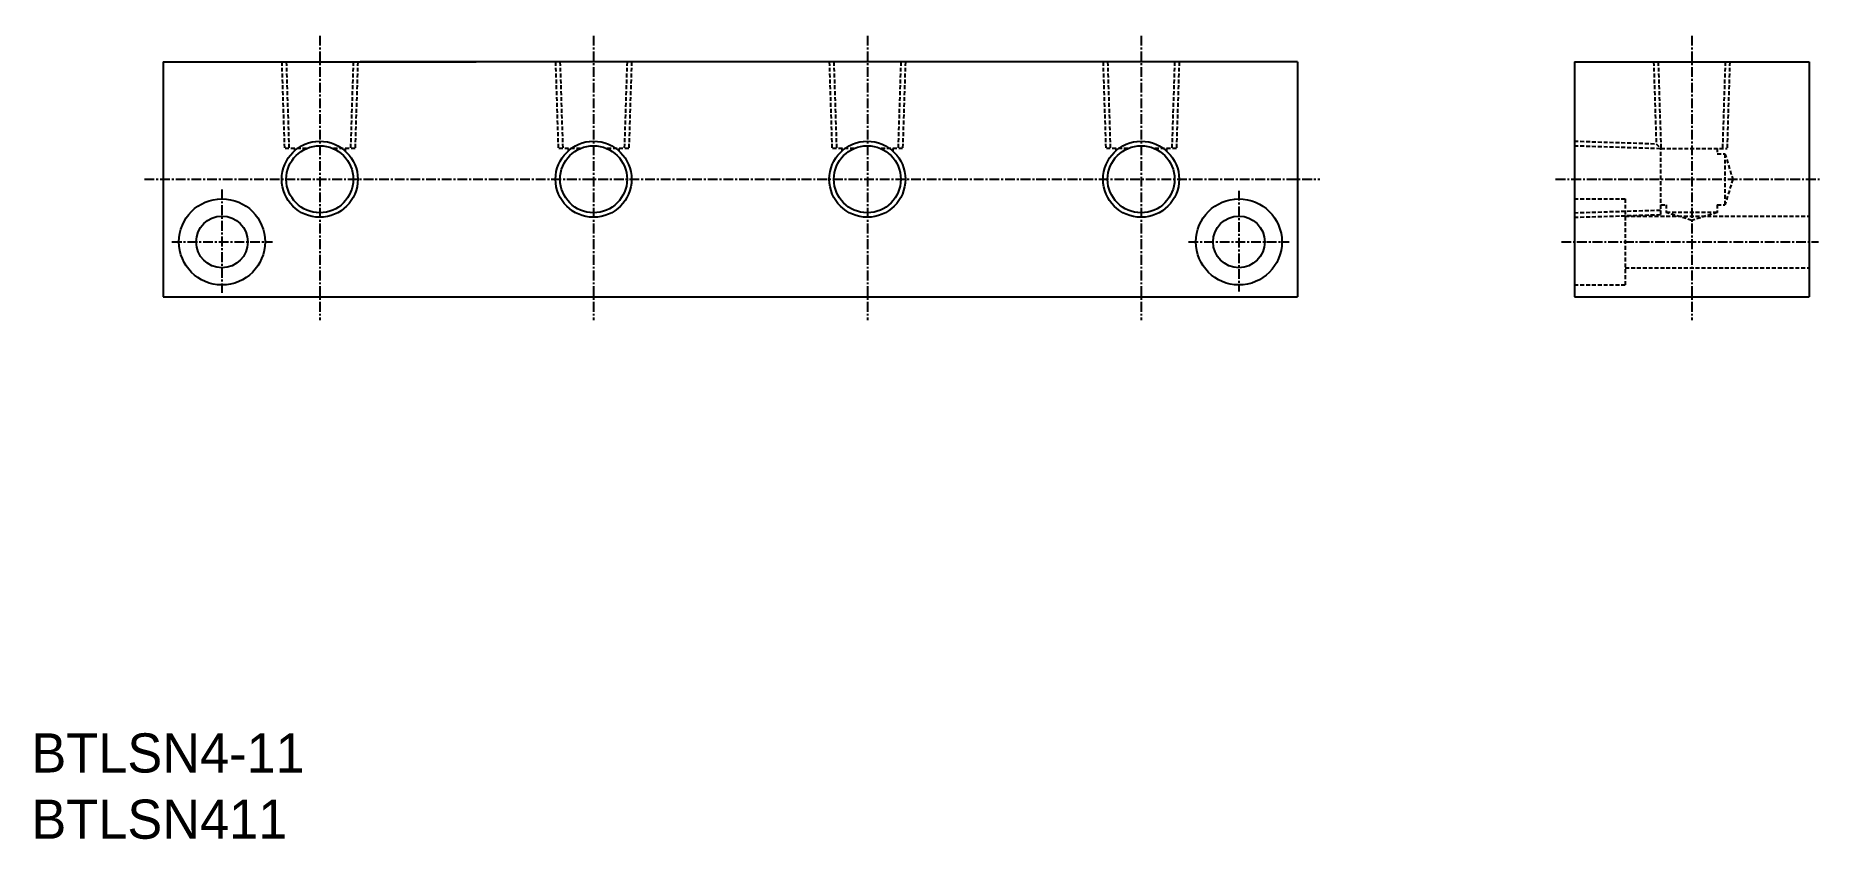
# Model space of a CAD drawing. Extents: x 1523 to 1752, y 4839 to 4941.
import ezdxf

# ---------------------------------------------------------------- set-up
doc = ezdxf.new("R2010")
doc.units = 0
doc.linetypes.add('CENTER', pattern=[2, 1.25, -0.25, 0.25, -0.25])
doc.linetypes.add('DASHED', pattern=[0.75, 0.5, -0.25])
doc.layers.get('0').update_dxf_attribs({"linetype": 'CONTINUOUS'})
doc.layers.add('CENTER', color=1, linetype='CENTER')

msp = doc.modelspace()

# ---------------------------------------------------------------- linework, layer by layer
at = {"color": 7, "linetype": 'CONTINUOUS'}
for p, q in [((1539.7, 4937.85), (1579.7, 4937.85)), ((1539.7, 4937.85), (1539.7, 4907.85)), ((1684.7, 4937.85), (1684.7, 4907.85)), ((1720.09, 4937.85), (1750.09, 4937.85)), ((1720.09, 4937.85), (1720.09, 4907.85)), ((1750.09, 4937.85), (1750.09, 4907.85)), ((1539.7, 4907.85), (1684.7, 4907.85)), ((1720.09, 4907.85), (1750.09, 4907.85))]:
    msp.add_line(p, q, dxfattribs=at)
for p, q in [((1549.7, 4937.85), (1549.7, 4937.85)), ((1684.7, 4937.85), (1564.87, 4937.85))]:
    msp.add_line(p, q)
at = {"color": 3, "linetype": 'DASHED'}
for p, q in [((1554.83, 4937.85), (1555.18, 4926.79)), ((1555.41, 4937.85), (1555.76, 4926.79)), ((1563.98, 4937.85), (1563.63, 4926.79)), ((1564.56, 4937.85), (1564.21, 4926.79)), ((1589.83, 4937.85), (1590.18, 4926.79)), ((1590.41, 4937.85), (1590.76, 4926.79)), ((1598.98, 4937.85), (1598.63, 4926.79)), ((1599.56, 4937.85), (1599.21, 4926.79)), ((1624.83, 4937.85), (1625.18, 4926.79)), ((1625.41, 4937.85), (1625.76, 4926.79)), ((1633.98, 4937.85), (1633.63, 4926.79)), ((1634.56, 4937.85), (1634.21, 4926.79)), ((1659.83, 4937.85), (1660.18, 4926.79)), ((1660.41, 4937.85), (1660.76, 4926.79)), ((1668.98, 4937.85), (1668.63, 4926.79)), ((1669.56, 4937.85), (1669.21, 4926.79)), ((1730.22, 4937.85), (1730.55, 4927.39)), ((1730.8, 4937.85), (1731.15, 4926.79)), ((1739.37, 4937.85), (1739.02, 4926.79)), ((1739.95, 4937.85), (1739.6, 4926.79)), ((1558.01, 4926.79), (1555.18, 4926.79)), ((1556.45, 4926.79), (1556.45, 4926.47)), ((1564.21, 4926.79), (1561.39, 4926.79)), ((1562.95, 4926.79), (1562.95, 4926.47)), ((1593.01, 4926.79), (1590.18, 4926.79)), ((1591.45, 4926.79), (1591.45, 4926.47)), ((1599.21, 4926.79), (1596.39, 4926.79)), ((1597.95, 4926.79), (1597.95, 4926.47)), ((1628.01, 4926.79), (1625.18, 4926.79)), ((1626.45, 4926.79), (1626.45, 4926.47)), ((1634.21, 4926.79), (1631.39, 4926.79)), ((1632.95, 4926.79), (1632.95, 4926.47)), ((1663.01, 4926.79), (1660.18, 4926.79)), ((1661.45, 4926.79), (1661.45, 4926.47)), ((1669.21, 4926.79), (1666.39, 4926.79)), ((1667.95, 4926.79), (1667.95, 4926.47)), ((1720.09, 4927.72), (1730.55, 4927.39)), ((1720.09, 4927.14), (1731.15, 4926.79)), ((1730.55, 4927.39), (1731.15, 4926.79)), ((1731.15, 4918.34), (1731.15, 4926.79)), ((1731.15, 4926.79), (1739.6, 4926.79)), ((1738.34, 4926.79), (1738.34, 4926.1)), ((1738.34, 4926.1), (1739.34, 4926.1)), ((1739.34, 4926.1), (1739.34, 4919.6)), ((1739.34, 4926.1), (1740.34, 4922.85)), ((1740.34, 4922.85), (1739.34, 4919.6)), ((1720.09, 4920.35), (1726.59, 4920.35)), ((1726.59, 4920.35), (1726.59, 4909.35)), ((1731.15, 4919.6), (1731.84, 4919.6)), ((1731.84, 4919.6), (1731.84, 4918.6)), ((1738.34, 4919.6), (1739.34, 4919.6)), ((1738.34, 4919.6), (1738.34, 4918.6)), ((1720.09, 4918.57), (1731.15, 4918.92)), ((1720.09, 4917.99), (1731.15, 4918.34)), ((1726.59, 4918.15), (1750.09, 4918.15)), ((1735.09, 4917.6), (1731.84, 4918.6)), ((1738.34, 4918.6), (1731.84, 4918.6)), ((1738.34, 4918.6), (1735.09, 4917.6)), ((1726.59, 4911.55), (1750.09, 4911.55)), ((1720.09, 4909.35), (1726.59, 4909.35))]:
    msp.add_line(p, q, dxfattribs=at)
at = {"color": 3, "linetype": 'CONTINUOUS'}
for centre in [(1559.7, 4922.85), (1594.7, 4922.85), (1629.7, 4922.85), (1664.7, 4922.85)]:
    msp.add_circle(centre, 4.86, dxfattribs=at)
at = {"color": 7, "linetype": 'CONTINUOUS'}
for centre, radius in [((1559.7, 4922.85), 4.28), ((1594.7, 4922.85), 4.28), ((1629.7, 4922.85), 4.28), ((1664.7, 4922.85), 4.28), ((1547.2, 4914.85), 5.5), ((1677.2, 4914.85), 5.5), ((1547.2, 4914.85), 3.3), ((1677.2, 4914.85), 3.3)]:
    msp.add_circle(centre, radius, dxfattribs=at)
at = {"layer": 'CENTER', "color": 1, "linetype": 'CENTER'}
for p, q in [((1559.7, 4941.18), (1559.7, 4904.84)), ((1594.7, 4941.18), (1594.7, 4904.84)), ((1629.7, 4941.18), (1629.7, 4904.84)), ((1664.7, 4941.18), (1664.7, 4904.84)), ((1735.09, 4941.18), (1735.09, 4904.84)), ((1537.3, 4922.85), (1687.54, 4922.85)), ((1547.2, 4921.53), (1547.2, 4908.35)), ((1717.69, 4922.85), (1751.65, 4922.85)), ((1677.2, 4921.37), (1677.2, 4908.51)), ((1540.8, 4914.85), (1553.67, 4914.85)), ((1670.75, 4914.85), (1683.62, 4914.85)), ((1718.42, 4914.85), (1751.29, 4914.85))]:
    msp.add_line(p, q, dxfattribs=at)

# ---------------------------------------------------------------- texts
at = {"color": 7, "linetype": 'CONTINUOUS'}
for s, p in [('BTLSN4-11', (1522.84, 4847.07)), ('BTLSN411', (1522.84, 4838.61))]:
    msp.add_text(s, height=5, dxfattribs=at).set_placement(p)

doc.saveas('drawing.dxf')
